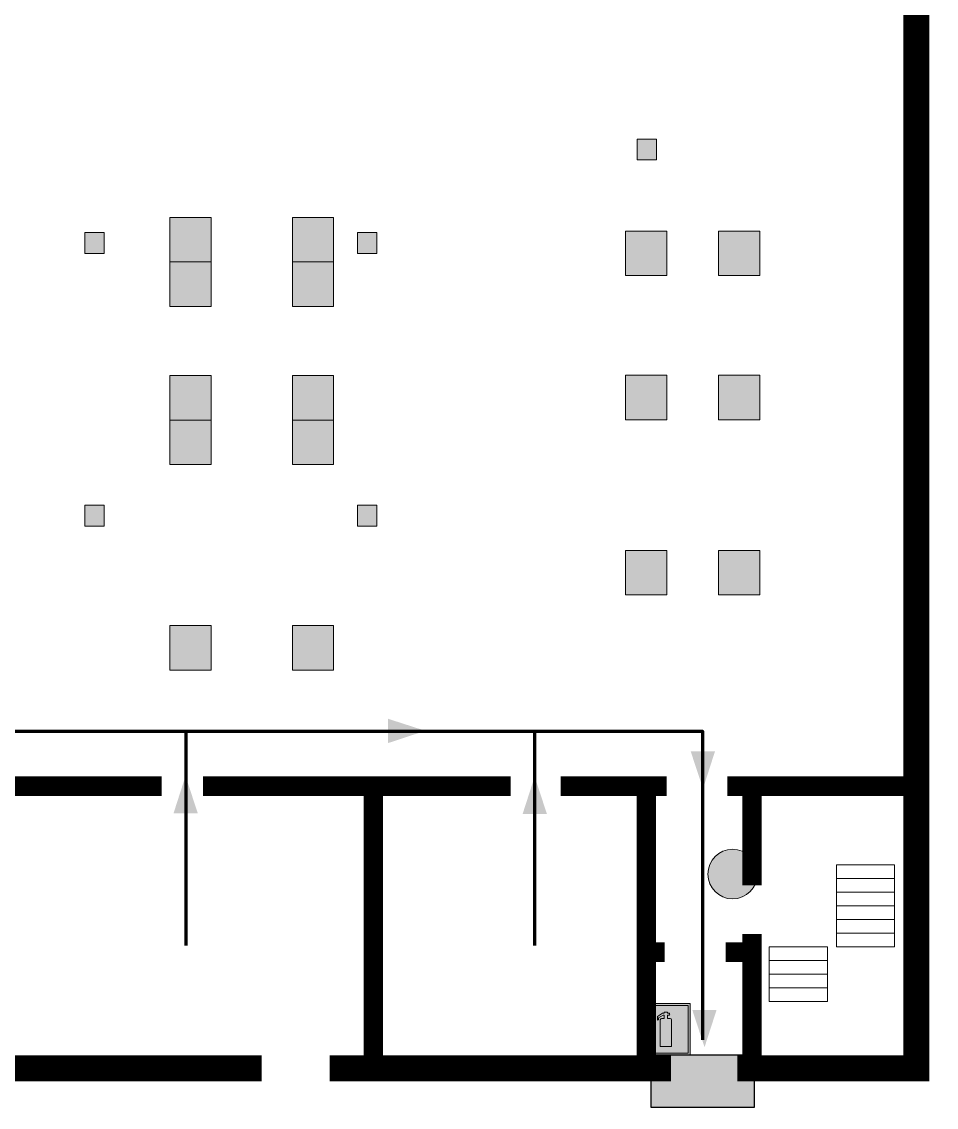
# Model space of a CAD drawing. Header units: millimetres. Extents: x 13114 to 67229, y 22859 to 38520.
# Drawn here: x 39257.5 to 39398.3, y 24762.6 to 24929.8 of the extents above; entities that cross this region are included whole.
import ezdxf

# ---------------------------------------------------------------- set-up
doc = ezdxf.new("R2010")
doc.units = ezdxf.units.MM
doc.layers.add('План_Штампы', color=7, linetype='Continuous')

# ---------------------------------------------------------------- blocks, each defined once
blk = doc.blocks.new('A$C7B4425F7')
at = {"true_color": 0xffffff}
blk.add_hatch(color=7, dxfattribs=at).paths.add_polyline_path([(0, 0), (-16, 0), (-16, -8), (0, -8)])
h = blk.add_hatch(color=126)
h.paths.add_polyline_path([(-0.2, -0.2), (-15.8, -0.2), (-15.8, -7.8), (-0.2, -7.8)])
h.paths.add_polyline_path([(-11.76, -2.03), (-11.76, -3.66), (-11.17, -3.66, -0.568275), (-11.17, -6.18), (-12.58, -6.18), (-12.58, -2.03)], flags=16)
h.paths.add_polyline_path([(-13.33, -4.12, -0.495768), (-13.59, -6.18), (-15.03, -6.18), (-15.03, -2.03), (-13.59, -2.03, -0.487973)], flags=16)
h.paths.add_polyline_path([(-10.25, -2.03), (-9.48, -2.03), (-9.48, -6.18), (-10.25, -6.18)], flags=16)
h.paths.add_polyline_path([(-13.84, -3.69), (-14.24, -3.69), (-14.24, -3.03), (-13.9, -3.03, -0.692621)], flags=0)
h.paths.add_polyline_path([(-9.15, -2.03), (-8.4, -2.03), (-8.04, -3.07), (-7.68, -2.03), (-6.93, -2.03), (-7.64, -4.1), (-6.93, -6.18), (-7.68, -6.18), (-8.04, -5.14), (-8.4, -6.18), (-9.15, -6.18), (-8.44, -4.1)], flags=16)
h.paths.add_polyline_path([(-11.76, -4.46), (-11.42, -4.46, -0.692621), (-11.36, -5.12), (-11.76, -5.12)], flags=0)
h.paths.add_polyline_path([(-13.9, -5.2), (-14.24, -5.2), (-14.24, -4.55), (-13.84, -4.55, -0.708038)], flags=0)
edge = h.paths.add_edge_path(flags=16)
edge.add_ellipse((-5.51, -4.08), major_axis=(0, 2.05), ratio=0.586184, start_angle=0, end_angle=360)
edge = h.paths.add_edge_path(flags=0)
edge.add_ellipse((-5.51, -4.08), major_axis=(0, 1.14), ratio=0.454828, start_angle=0, end_angle=360)
h.paths.add_polyline_path([(-4.13, -4.96, 0.377264), (-3.48, -4.52, 0.0555), (-3.16, -2.03), (-1.66, -2.03), (-1.66, -4.96), (-0.96, -4.96), (-0.96, -7.01), (-1.75, -7.01), (-1.75, -6.18), (-3.3, -6.18), (-3.3, -7.02), (-4.13, -7.02)], flags=16)
h.paths.add_polyline_path([(-2.73, -2.91), (-2.28, -2.91), (-2.28, -4.96), (-3.05, -4.96, 0.079136)], flags=0)
at = {"color": 126}
blk.add_lwpolyline([(-16, -8), (0, -8), (0, 0), (-16, 0)], close=True, dxfattribs=at)
blk = doc.blocks.new('A$C7B8C2D5B')
at = {"lineweight": 0}
h = blk.add_hatch(color=5, dxfattribs=at)
h.dxf.hatch_style = 1
h.paths.add_polyline_path([(1.397, -3.024, 1), (-2.112, -3.024, 1)])
at = {"color": 5, "lineweight": 0}
blk.add_circle((-0.358, -3.024), 1.755, dxfattribs=at)
blk = doc.blocks.new('A$C3AD82952')
at = {"true_color": 0xf5f5ff}
h = blk.add_hatch(color=7, dxfattribs=at)
h.dxf.hatch_style = 1
h.paths.add_polyline_path([(8.21, 8.73, 0.414214), (7.89, 9.05), (7.22, 9.05), (7.22, 9.92), (7.59, 9.92, 1), (7.57, 10.36), (7.22, 10.36), (7.22, 10.6), (6.43, 10.6), (6.43, 10.36), (6.01, 10.36), (4.74, 9.59), (4.74, 8.69), (4.98, 8.73), (4.98, 9.26), (6.12, 9.91), (6.43, 9.91), (6.43, 9.05), (5.76, 9.05, 0.414214), (5.44, 8.73), (5.44, 2.2), (8.21, 2.2)], flags=0)
h.paths.add_polyline_path([(12.8, 12.8), (0, 12.8), (0, 0), (12.8, 0)])
h.paths.add_polyline_path([(0.51, 12.29), (12.29, 12.29), (12.29, 0.51), (0.51, 0.51)], flags=16)
h.paths.add_polyline_path([(4.74, 9.59), (6.01, 10.36), (6.43, 10.36), (6.43, 10.6), (7.22, 10.6), (7.22, 10.36), (7.59, 10.36, -0.94586), (7.59, 9.92), (7.22, 9.92), (7.22, 9.05), (7.89, 9.05, -0.414214), (8.21, 8.73), (8.21, 2.2), (5.44, 2.2), (5.44, 8.73, -0.414214), (5.76, 9.05), (6.43, 9.05), (6.43, 9.91), (6.12, 9.91), (4.98, 9.26), (4.98, 8.73), (4.74, 8.69)], flags=0)
h = blk.add_hatch(color=242)
h.dxf.hatch_style = 1
h.paths.add_polyline_path([(12.29, 12.29), (0.51, 12.29), (0.51, 0.51), (12.29, 0.51)])
h.paths.add_polyline_path([(4.74, 8.69), (4.74, 9.59), (6.01, 10.36), (6.43, 10.36), (6.43, 10.6), (7.22, 10.6), (7.22, 10.36), (7.59, 10.36, -0.94586), (7.59, 9.92), (7.22, 9.92), (7.22, 9.05), (7.89, 9.05, -0.414214), (8.21, 8.73), (8.21, 2.2), (5.44, 2.2), (5.44, 8.73, -0.414214), (5.76, 9.05), (6.43, 9.05), (6.43, 9.91), (6.12, 9.91), (4.98, 9.26), (4.98, 8.73)], flags=16)
h = blk.add_hatch(color=7, dxfattribs=at)
h.dxf.hatch_style = 1
h.paths.add_polyline_path([(8.21, 8.73, 0.414214), (7.89, 9.05), (7.22, 9.05), (7.22, 9.92), (7.59, 9.92, 1), (7.57, 10.36), (7.22, 10.36), (7.22, 10.6), (6.43, 10.6), (6.43, 10.36), (6.01, 10.36), (4.74, 9.59), (4.74, 8.69), (4.98, 8.73), (4.98, 9.26), (6.12, 9.91), (6.43, 9.91), (6.43, 9.05), (5.76, 9.05, 0.414214), (5.44, 8.73), (5.44, 2.2), (8.21, 2.2)])
at = {"color": 242, "lineweight": 5}
for p, q in [((0, 0), (0, 12.8)), ((0, 12.8), (12.8, 12.8)), ((12.8, 0), (12.8, 12.8)), ((6.01, 10.36), (4.74, 9.59)), ((4.74, 9.59), (4.74, 8.69)), ((4.74, 8.69), (4.98, 8.73)), ((4.98, 9.26), (6.12, 9.91)), ((4.98, 8.73), (4.98, 9.26)), ((5.44, 2.2), (5.44, 8.73)), ((5.76, 9.05), (6.43, 9.05)), ((6.01, 10.36), (6.43, 10.36)), ((6.12, 9.91), (6.43, 9.91)), ((7.22, 10.6), (6.43, 10.6)), ((6.43, 10.6), (6.43, 10.36)), ((6.43, 9.91), (6.43, 9.05)), ((7.22, 10.36), (7.22, 10.6)), ((7.59, 10.36), (7.22, 10.36)), ((7.22, 9.05), (7.22, 9.92)), ((7.59, 9.92), (7.22, 9.92)), ((7.89, 9.05), (7.22, 9.05)), ((8.21, 2.2), (8.21, 8.73)), ((0, 0), (12.8, 0)), ((5.44, 2.2), (8.21, 2.2))]:
    blk.add_line(p, q, dxfattribs=at)
blk.add_lwpolyline([(0.51, 12.29), (12.29, 12.29), (12.29, 0.51), (0.51, 0.51)], close=True, dxfattribs=at)
for centre, radius, start, end in [((5.76, 8.73), 0.32, 90, 180), ((7.58, 10.14), 0.223, 273.1875, 86.8125), ((7.89, 8.73), 0.32, 0, 90)]:
    blk.add_arc(centre, radius, start, end, dxfattribs=at)

msp = doc.modelspace()

# ---------------------------------------------------------------- hatches: boundary and pattern name
at = {"lineweight": 0}
h = msp.add_hatch(color=256, dxfattribs=at)
h.dxf.hatch_style = 1
h.paths.add_polyline_path([(39355.22, 24908.48), (39355.22, 24911.69), (39352.24, 24911.69), (39352.24, 24908.48)])
h = msp.add_hatch(color=256, dxfattribs=at)
h.dxf.hatch_style = 1
h.paths.add_polyline_path([(39286.61, 24892.78), (39286.61, 24899.64), (39280.26, 24899.64), (39280.26, 24892.78)])
h = msp.add_hatch(color=256, dxfattribs=at)
h.dxf.hatch_style = 1
h.paths.add_polyline_path([(39305.49, 24892.78), (39305.49, 24899.64), (39299.14, 24899.64), (39299.14, 24892.78)])
h = msp.add_hatch(color=256, dxfattribs=at)
h.dxf.hatch_style = 1
h.paths.add_polyline_path([(39270.14, 24894.1), (39270.14, 24897.31), (39267.17, 24897.31), (39267.17, 24894.1)])
h = msp.add_hatch(color=256, dxfattribs=at)
h.dxf.hatch_style = 1
h.paths.add_polyline_path([(39312.13, 24894.1), (39312.13, 24897.31), (39309.16, 24897.31), (39309.16, 24894.1)])
h = msp.add_hatch(color=256, dxfattribs=at)
h.dxf.hatch_style = 1
h.paths.add_polyline_path([(39356.8, 24890.68), (39356.8, 24897.54), (39350.45, 24897.54), (39350.45, 24890.68)])
h = msp.add_hatch(color=256, dxfattribs=at)
h.dxf.hatch_style = 1
h.paths.add_polyline_path([(39371.12, 24890.68), (39371.12, 24897.54), (39364.77, 24897.54), (39364.77, 24890.68)])
h = msp.add_hatch(color=256, dxfattribs=at)
h.dxf.hatch_style = 1
h.paths.add_polyline_path([(39286.61, 24885.92), (39286.61, 24892.78), (39280.26, 24892.78), (39280.26, 24885.92)])
h = msp.add_hatch(color=256, dxfattribs=at)
h.dxf.hatch_style = 1
h.paths.add_polyline_path([(39305.49, 24885.92), (39305.49, 24892.78), (39299.14, 24892.78), (39299.14, 24885.92)])
h = msp.add_hatch(color=256, dxfattribs=at)
h.dxf.hatch_style = 1
h.paths.add_polyline_path([(39356.8, 24868.49), (39356.8, 24875.35), (39350.45, 24875.35), (39350.45, 24868.49)])
h = msp.add_hatch(color=256, dxfattribs=at)
h.dxf.hatch_style = 1
h.paths.add_polyline_path([(39371.12, 24868.49), (39371.12, 24875.35), (39364.77, 24875.35), (39364.77, 24868.49)])
h = msp.add_hatch(color=256, dxfattribs=at)
h.dxf.hatch_style = 1
h.paths.add_polyline_path([(39286.61, 24868.44), (39286.61, 24875.3), (39280.26, 24875.3), (39280.26, 24868.44)])
h = msp.add_hatch(color=256, dxfattribs=at)
h.dxf.hatch_style = 1
h.paths.add_polyline_path([(39305.49, 24868.44), (39305.49, 24875.3), (39299.14, 24875.3), (39299.14, 24868.44)])
h = msp.add_hatch(color=256, dxfattribs=at)
h.dxf.hatch_style = 1
h.paths.add_polyline_path([(39286.61, 24861.58), (39286.61, 24868.44), (39280.26, 24868.44), (39280.26, 24861.58)])
h = msp.add_hatch(color=256, dxfattribs=at)
h.dxf.hatch_style = 1
h.paths.add_polyline_path([(39305.49, 24861.58), (39305.49, 24868.44), (39299.14, 24868.44), (39299.14, 24861.58)])
h = msp.add_hatch(color=256, dxfattribs=at)
h.dxf.hatch_style = 1
h.paths.add_polyline_path([(39270.14, 24852.11), (39270.14, 24855.32), (39267.17, 24855.32), (39267.17, 24852.11)])
h = msp.add_hatch(color=256, dxfattribs=at)
h.dxf.hatch_style = 1
h.paths.add_polyline_path([(39312.13, 24852.11), (39312.13, 24855.32), (39309.16, 24855.32), (39309.16, 24852.11)])
h = msp.add_hatch(color=256, dxfattribs=at)
h.dxf.hatch_style = 1
h.paths.add_polyline_path([(39356.8, 24841.5), (39356.8, 24848.36), (39350.45, 24848.36), (39350.45, 24841.5)])
h = msp.add_hatch(color=256, dxfattribs=at)
h.dxf.hatch_style = 1
h.paths.add_polyline_path([(39371.12, 24841.5), (39371.12, 24848.36), (39364.77, 24848.36), (39364.77, 24841.5)])
h = msp.add_hatch(color=256, dxfattribs=at)
h.dxf.hatch_style = 1
h.paths.add_polyline_path([(39286.61, 24829.92), (39286.61, 24836.78), (39280.26, 24836.78), (39280.26, 24829.92)])
h = msp.add_hatch(color=256, dxfattribs=at)
h.dxf.hatch_style = 1
h.paths.add_polyline_path([(39305.49, 24829.92), (39305.49, 24836.78), (39299.14, 24836.78), (39299.14, 24829.92)])

# ---------------------------------------------------------------- linework, layer by layer
for points, const_width in [([(39260.24, 24982.08), (39395.21, 24982.08), (39395.21, 24768.63), (39367.66, 24768.63)], 4), ([(39294.4, 24768.63), (39013.76, 24768.63), (39013.76, 24827.49)], 4), ([(39174.46, 24812.05), (39279, 24812.05)], 3), ([(39285.39, 24812.05), (39332.73, 24812.05)], 3), ([(39311.62, 24812.05), (39311.62, 24768.63)], 3), ([(39340.43, 24812.05), (39356.8, 24812.05)], 3), ([(39353.64, 24812.05), (39353.64, 24768.63)], 3), ([(39366.14, 24812.05), (39396.8, 24812.05)], 3), ([(39369.91, 24812.05), (39369.91, 24796.79)], 3), ([(39369.91, 24789.29), (39369.91, 24768.63)], 3), ([(39353.22, 24786.5), (39356.49, 24786.5)], 3), ([(39365.87, 24786.5), (39369.08, 24786.5)], 3), ([(39357.47, 24768.63), (39304.88, 24768.63)], 4)]:
    msp.add_lwpolyline(points, dxfattribs=dict(at, const_width=const_width))
for points in [[(39352.24, 24908.48), (39355.22, 24908.48), (39355.22, 24911.69), (39352.24, 24911.69)], [(39280.26, 24892.78), (39286.61, 24892.78), (39286.61, 24899.64), (39280.26, 24899.64)], [(39299.14, 24892.78), (39305.49, 24892.78), (39305.49, 24899.64), (39299.14, 24899.64)], [(39267.17, 24894.1), (39270.14, 24894.1), (39270.14, 24897.31), (39267.17, 24897.31)], [(39309.16, 24894.1), (39312.13, 24894.1), (39312.13, 24897.31), (39309.16, 24897.31)], [(39350.45, 24890.68), (39356.8, 24890.68), (39356.8, 24897.54), (39350.45, 24897.54)], [(39364.77, 24890.68), (39371.12, 24890.68), (39371.12, 24897.54), (39364.77, 24897.54)], [(39280.26, 24885.92), (39286.61, 24885.92), (39286.61, 24892.78), (39280.26, 24892.78)], [(39299.14, 24885.92), (39305.49, 24885.92), (39305.49, 24892.78), (39299.14, 24892.78)], [(39350.45, 24868.49), (39356.8, 24868.49), (39356.8, 24875.35), (39350.45, 24875.35)], [(39364.77, 24868.49), (39371.12, 24868.49), (39371.12, 24875.35), (39364.77, 24875.35)], [(39280.26, 24868.44), (39286.61, 24868.44), (39286.61, 24875.3), (39280.26, 24875.3)], [(39299.14, 24868.44), (39305.49, 24868.44), (39305.49, 24875.3), (39299.14, 24875.3)], [(39280.26, 24861.58), (39286.61, 24861.58), (39286.61, 24868.44), (39280.26, 24868.44)], [(39299.14, 24861.58), (39305.49, 24861.58), (39305.49, 24868.44), (39299.14, 24868.44)], [(39267.17, 24852.11), (39270.14, 24852.11), (39270.14, 24855.32), (39267.17, 24855.32)], [(39309.16, 24852.11), (39312.13, 24852.11), (39312.13, 24855.32), (39309.16, 24855.32)], [(39350.45, 24841.5), (39356.8, 24841.5), (39356.8, 24848.36), (39350.45, 24848.36)], [(39364.77, 24841.5), (39371.12, 24841.5), (39371.12, 24848.36), (39364.77, 24848.36)], [(39280.26, 24829.92), (39286.61, 24829.92), (39286.61, 24836.78), (39280.26, 24836.78)], [(39299.14, 24829.92), (39305.49, 24829.92), (39305.49, 24836.78), (39299.14, 24836.78)], [(39382.91, 24797.85), (39391.86, 24797.85), (39391.86, 24799.96), (39382.91, 24799.96)], [(39382.91, 24795.75), (39391.86, 24795.75), (39391.86, 24797.85), (39382.91, 24797.85)], [(39382.91, 24793.64), (39391.86, 24793.64), (39391.86, 24795.75), (39382.91, 24795.75)], [(39382.91, 24791.54), (39391.86, 24791.54), (39391.86, 24793.64), (39382.91, 24793.64)], [(39382.91, 24789.44), (39391.86, 24789.44), (39391.86, 24791.54), (39382.91, 24791.54)], [(39382.91, 24787.33), (39391.86, 24787.33), (39391.86, 24789.44), (39382.91, 24789.44)], [(39372.58, 24785.23), (39381.53, 24785.23), (39381.53, 24787.33), (39372.58, 24787.33)], [(39372.58, 24783.12), (39381.53, 24783.12), (39381.53, 24785.23), (39372.58, 24785.23)], [(39372.58, 24781.02), (39381.53, 24781.02), (39381.53, 24783.12), (39372.58, 24783.12)], [(39372.58, 24778.92), (39381.53, 24778.92), (39381.53, 24781.02), (39372.58, 24781.02)]]:
    msp.add_lwpolyline(points, close=True, dxfattribs=at)
at = {"color": 126, "lineweight": 100, "true_color": 0x008754}
for points in [[(39035.64, 24820.55), (39362.31, 24820.55), (39362.31, 24772.98)], [(39282.74, 24820.55), (39282.74, 24787.52)], [(39336.41, 24820.55), (39336.41, 24787.52)]]:
    msp.add_lwpolyline(points, dxfattribs=at)
at = {"layer": 'План_Штампы', "color": 126, "true_color": 0x008754}
for points in [[(39313.87, 24818.69), (39313.88, 24822.43), (39319.62, 24820.58)], [(39360.48, 24817.42), (39364.22, 24817.41), (39362.37, 24811.67)], [(39284.57, 24807.88), (39280.84, 24807.89), (39282.69, 24813.63)], [(39338.34, 24807.78), (39334.6, 24807.79), (39336.45, 24813.52)], [(39360.73, 24777.6), (39364.46, 24777.59), (39362.61, 24771.86)]]:
    msp.add_solid(points, dxfattribs=at)

# ---------------------------------------------------------------- block references
for name, p, xscale, yscale, zscale in [('A$C7B8C2D5B', (39367.72, 24805.11), 2.177419353276491, 2.177419353276491, 2.177419353276491), ('A$C3AD82952', (39352.4, 24770.61), 0.625, 0.625, 0.625)]:
    msp.add_blockref(name, p, dxfattribs=dict(xscale=xscale, yscale=yscale, zscale=zscale))
at = {"layer": 'План_Штампы'}
msp.add_blockref('A$C7B4425F7', (39370.32, 24770.61), dxfattribs=at)

doc.saveas('drawing.dxf')
